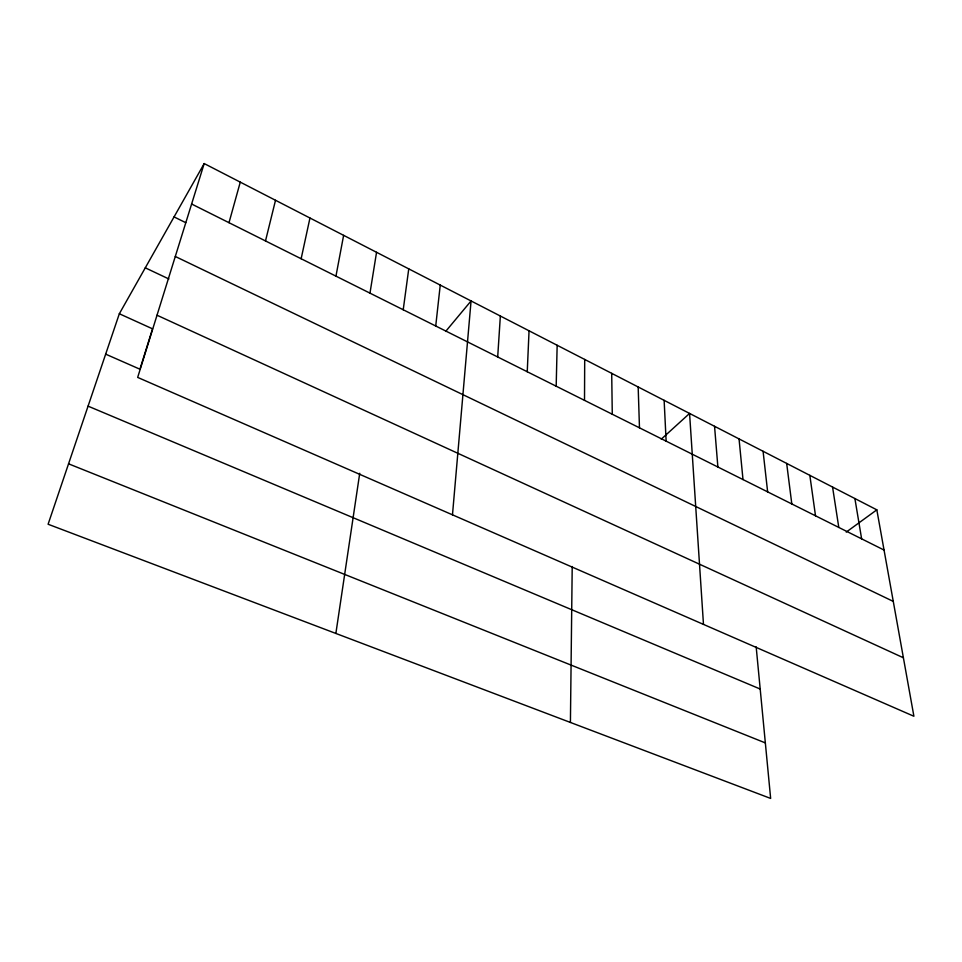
<?xml version="1.0" encoding="UTF-8"?>
<svg xmlns="http://www.w3.org/2000/svg" width="962" height="962" viewBox="0 0 962 962"><rect width="100%" height="100%" fill="white"/><g stroke="black" fill="none" stroke-linecap="round" stroke-linejoin="round"><path stroke-width="1.44" d="M584.511 400.36L584.704 359.451M570.418 722.45L572.21 566.522M556.18 386.195L557.154 345.274M527.248 371.741L529.052 330.796M497.691 356.974L500.36 316.029M452.477 514.826L471.067 300.95L445.671 331.421M435.726 325.998L440.247 285.089M403.222 309.764L408.754 268.867M335.87 633.441L359.728 473.28M369.973 293.145L376.551 252.297M335.954 276.142L343.626 235.341M301.142 258.742L309.956 218.013M265.5 240.933L275.517 200.276M229.004 222.691L240.272 182.143M204.197 163.564L137.674 377.405L913.9 716.257L876.827 509.836L204.197 163.564L119.336 313.756L48.1 524.242L770.646 798.436L756.168 646.849M661.279 439.153L689.574 413.444L703.475 624.386M846.235 532.106L876.827 509.836M68.555 463.816L765.343 742.904M88.071 406.144L760.196 689.032M105.664 354.148L139.947 369.216L152.525 328.824L119.336 313.756M157.01 315.223L903.402 657.78M145.286 267.833L168.891 278.98M175.288 256.481L893.265 601.394M174.062 216.907L185.75 222.667M191.618 204.016L884.042 550.048M854.893 498.544L861.627 538.84M832.563 487.049L838.792 527.429M809.836 475.348L815.511 515.8M786.675 463.431L791.81 503.956M763.082 451.286L767.64 491.871M739.044 438.9L743.001 479.557M714.55 426.298L717.88 467.003M664.129 400.336L666.137 441.149M638.167 386.977L639.477 427.825M611.7 373.352L612.277 414.237"/></g></svg>
